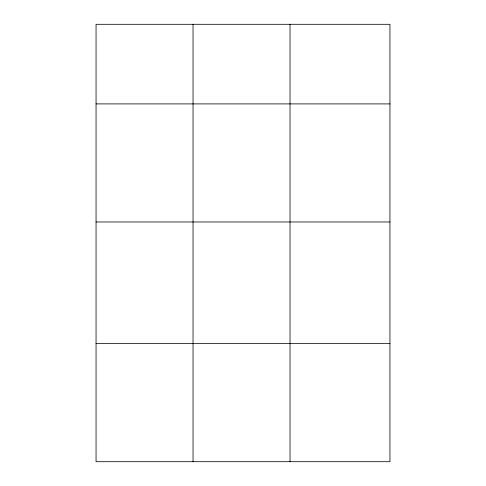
<?xml version="1.0" encoding="UTF-8"?>
<svg xmlns="http://www.w3.org/2000/svg" width="486" height="486" viewBox="0 0 486 486"><rect width="100%" height="100%" fill="white"/><g stroke="black" fill="none" stroke-linecap="round" stroke-linejoin="round"><path stroke-width="0.73" d="M389.948 221.981L389.948 24.3L96.052 24.3L96.052 461.7L389.948 461.7L389.948 221.981L96.052 221.981M96.052 103.907L389.948 103.907M96.052 343.626L389.948 343.626M290.027 24.3L290.027 461.7M193.039 24.3L193.039 461.7"/></g></svg>
